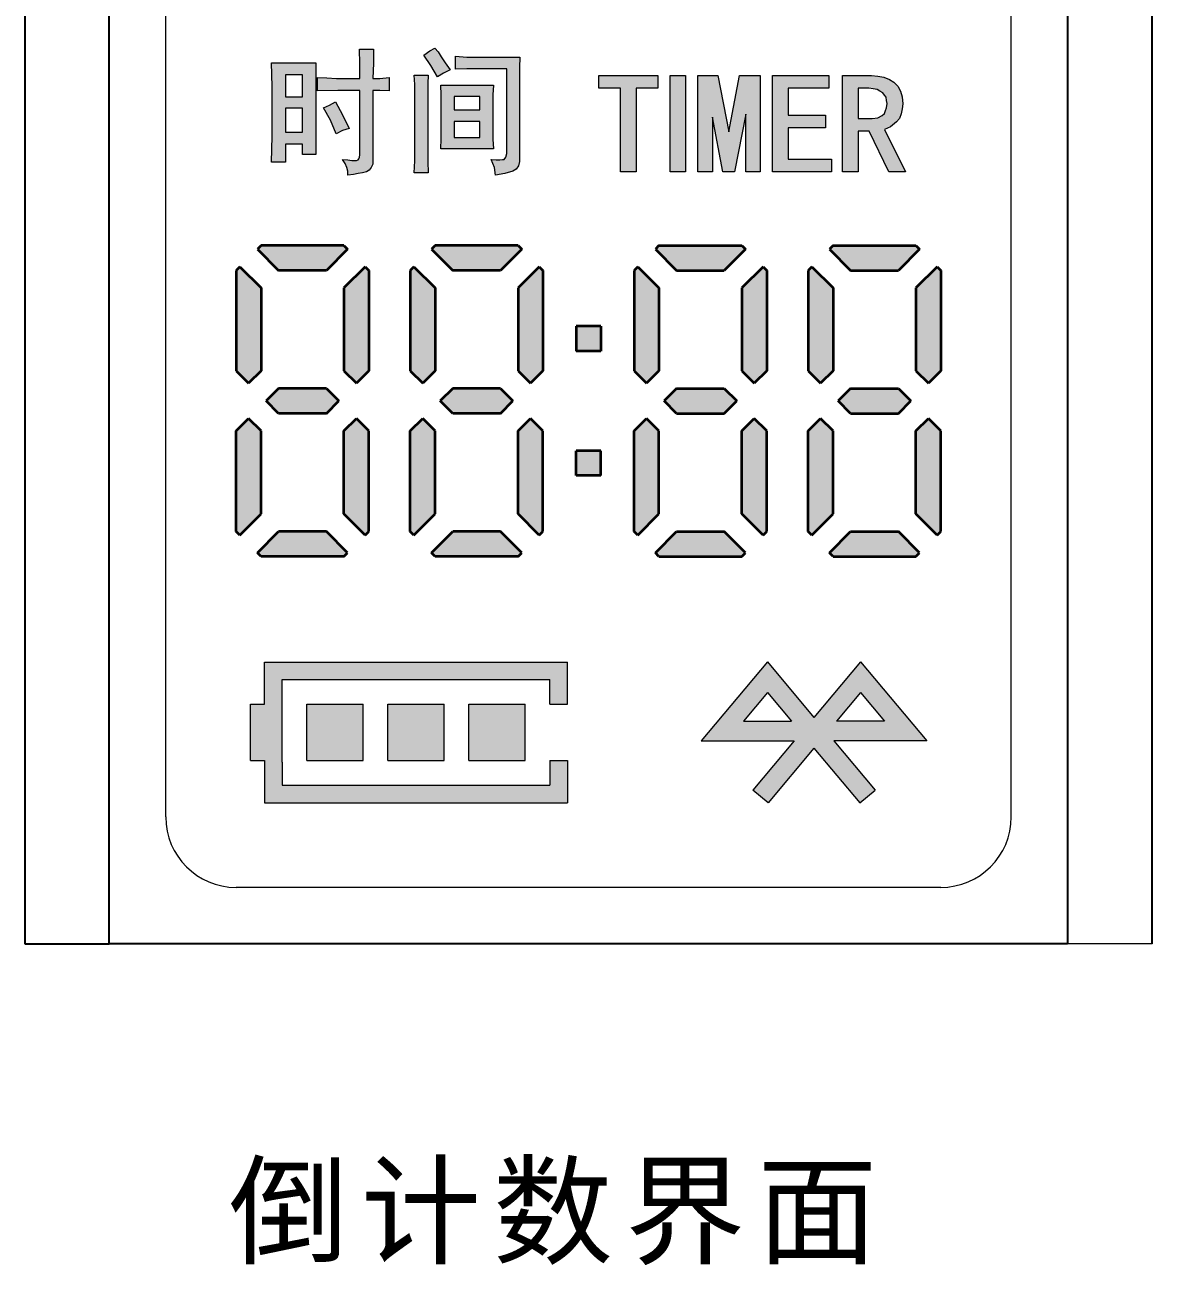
# Model space of a CAD drawing. Header units: millimetres. Extents: x -13 to 383, y -156 to 81.
# Drawn here: x 342.15 to 358.15, y 16.09 to 33.69 of the extents above; entities that cross this region are included whole.
import ezdxf

# ---------------------------------------------------------------- set-up
doc = ezdxf.new("R2010")
doc.units = ezdxf.units.MM
doc.header["$LTSCALE"] = 0.5
doc.linetypes.add('虚线', pattern=[2, 1, -1])
doc.layers.get('0').update_dxf_attribs({"lineweight": 18})
doc.layers.add('尺寸线层', color=3, linetype='Continuous', lineweight=18)
doc.layers.add('粗实线层', color=7, linetype='Continuous', lineweight=35)
doc.styles.add('标准', font='', dxfattribs={"width": 0.667})
doc.styles.get('标准').set_extended_font_data('宋体')

msp = doc.modelspace()

# ---------------------------------------------------------------- hatches: boundary and pattern name
at = {"linetype": 'Continuous', "ltscale": 0.5}
msp.add_hatch(color=8, dxfattribs=at).paths.add_polyline_path([(345.555, 24.049), (345.555, 24.507), (345.555, 24.648), (349.855, 24.648), (349.855, 24.049), (349.605, 24.049), (349.605, 24.398), (345.805, 24.398), (345.805, 23.225), (345.805, 22.9), (349.605, 22.9), (349.605, 23.249), (349.855, 23.249), (349.855, 22.65), (345.555, 22.65), (345.555, 23.249), (345.355, 23.249), (345.355, 24.049)], flags=0)
h = msp.add_hatch(color=8, dxfattribs=at)
h.paths.add_polyline_path([(352.693, 24.214), (352.693, 24.275), (352.693, 24.649), (353.353, 23.862), (354.014, 24.649), (354.014, 24.214), (353.674, 23.809), (354.014, 23.809), (354.014, 23.529), (353.633, 23.529), (354.014, 23.075), (354.014, 22.656), (354.006, 22.649), (353.353, 23.427), (352.701, 22.649), (352.693, 22.656), (352.693, 23.075), (353.074, 23.529), (352.693, 23.529), (352.693, 23.809), (353.033, 23.809)], flags=0)
h.paths.add_polyline_path([(354.353, 23.809), (354.335, 23.831), (354.014, 24.214), (354.014, 24.649), (354.953, 23.529), (354.014, 23.529), (354.014, 23.809)], flags=0)
h.paths.add_polyline_path([(351.753, 23.529), (351.898, 23.701), (352.693, 24.649), (352.693, 24.214), (352.354, 23.809), (352.693, 23.809), (352.693, 23.529)], flags=0)
h.paths.add_polyline_path([(352.486, 22.829), (352.498, 22.842), (352.693, 23.075), (352.693, 22.656)], flags=0)
h.paths.add_polyline_path([(354.014, 22.656), (354.014, 22.828), (354.014, 23.075), (354.22, 22.829)], flags=0)
h = msp.add_hatch(color=8, dxfattribs=at)
h.paths.add_polyline_path([(348.455, 23.249), (348.455, 23.758), (348.455, 24.049), (349.255, 24.049), (349.255, 23.249)], flags=0)
h.paths.add_polyline_path([(347.305, 23.249), (347.305, 23.606), (347.305, 24.049), (348.105, 24.049), (348.105, 23.249)], flags=0)
h.paths.add_polyline_path([(346.155, 23.249), (346.155, 23.584), (346.155, 24.049), (346.955, 24.049), (346.955, 23.249)], flags=0)
at = {"layer": '粗实线层', "linetype": 'Continuous'}
h = msp.add_hatch(color=8, dxfattribs=at)
h.paths.add_polyline_path([(346.909, 32.931), (346.909, 33.086), (346.909, 33.138), (346.902, 33.346), (347.102, 33.346), (347.102, 33.146), (347.094, 32.931), (347.194, 32.931), (347.325, 32.946), (347.325, 32.753), (347.194, 32.761), (347.094, 32.761), (347.094, 31.768), (347.094, 31.714), (347.071, 31.668), (347.04, 31.629), (347.002, 31.606), (346.948, 31.591), (346.886, 31.583), (346.817, 31.568), (346.74, 31.56), (346.74, 31.614), (346.725, 31.668), (346.701, 31.722), (346.663, 31.783), (346.74, 31.776), (346.794, 31.768), (346.84, 31.768), (346.863, 31.768), (346.886, 31.776), (346.894, 31.791), (346.902, 31.814), (346.909, 31.845), (346.909, 32.761), (346.594, 32.761), (346.309, 32.753), (346.309, 32.946), (346.44, 32.938), (346.578, 32.931), (346.74, 32.931)], flags=0)
h.paths.add_polyline_path([(346.494, 32.338), (346.469, 32.382), (346.393, 32.515), (346.478, 32.553), (346.563, 32.599), (346.663, 32.415), (346.755, 32.222), (346.663, 32.191), (346.571, 32.145)], flags=0)
h.paths.add_polyline_path([(346.093, 32.669), (346.093, 32.941), (346.093, 32.984), (345.958, 32.984), (345.958, 33.154), (346.286, 33.154), (346.286, 33.008), (346.286, 32.846), (346.286, 32.676), (346.286, 32.484), (346.286, 32.291), (346.286, 32.13), (346.286, 31.983), (346.286, 31.853), (346.093, 31.853), (346.093, 31.999), (345.958, 31.999), (345.958, 32.168), (346.093, 32.168), (346.093, 32.507), (345.958, 32.507), (345.958, 32.669)], flags=0)
h.paths.add_polyline_path([(345.662, 32.815), (345.658, 32.997), (345.654, 33.154), (345.958, 33.154), (345.958, 32.984), (345.854, 32.984), (345.854, 32.669), (345.958, 32.669), (345.958, 32.507), (345.854, 32.507), (345.854, 32.168), (345.958, 32.168), (345.958, 31.999), (345.854, 31.999), (345.854, 31.745), (345.654, 31.745), (345.662, 32.114), (345.662, 32.469)], flags=0)
h = msp.add_hatch(color=8, dxfattribs=at)
h.paths.add_polyline_path([(348.445, 32.676), (348.445, 32.706), (348.445, 32.838), (348.804, 32.838), (348.796, 32.7), (348.796, 32.576), (348.796, 32.184), (348.796, 32.068), (348.804, 31.93), (348.445, 31.93), (348.445, 32.091), (348.611, 32.091), (348.611, 32.322), (348.445, 32.322), (348.445, 32.484), (348.611, 32.484), (348.611, 32.676)], flags=0)
h.paths.add_polyline_path([(348.064, 32.576), (348.064, 32.7), (348.057, 32.838), (348.445, 32.838), (348.445, 32.676), (348.249, 32.676), (348.249, 32.484), (348.445, 32.484), (348.445, 32.322), (348.249, 32.322), (348.249, 32.091), (348.445, 32.091), (348.445, 31.93), (348.057, 31.93), (348.064, 32.076), (348.064, 32.191)], flags=0)
h.paths.add_polyline_path([(348.01, 32.954), (347.927, 33.1), (347.918, 33.115), (347.818, 33.262), (347.903, 33.323), (347.972, 33.362), (348.018, 33.308), (348.064, 33.239), (348.118, 33.154), (348.188, 33.054), (348.095, 33.008)], flags=0)
h.paths.add_polyline_path([(348.265, 33.061), (348.265, 33.142), (348.265, 33.246), (348.426, 33.231), (348.445, 33.231), (348.445, 33.069), (348.426, 33.069)], flags=0)
h.paths.add_polyline_path([(348.445, 33.069), (348.445, 33.135), (348.445, 33.231), (348.588, 33.231), (349.181, 33.231), (349.173, 33.085), (349.173, 32.931), (349.173, 31.829), (349.173, 31.752), (349.158, 31.691), (349.127, 31.645), (349.081, 31.614), (348.965, 31.583), (348.834, 31.56), (348.819, 31.668), (348.773, 31.783), (348.842, 31.776), (348.896, 31.776), (348.934, 31.783), (348.958, 31.783), (348.981, 31.814), (348.996, 31.868), (348.996, 33.069), (348.596, 33.069)], flags=0)
h.paths.add_polyline_path([(347.687, 31.922), (347.687, 32.686), (347.687, 32.7), (347.687, 32.846), (347.679, 32.977), (347.88, 32.977), (347.872, 32.861), (347.872, 32.746), (347.872, 31.914), (347.872, 31.752), (347.88, 31.591), (347.679, 31.591), (347.687, 31.76)], flags=0)
h = msp.add_hatch(color=8, dxfattribs=at)
h.paths.add_polyline_path([(354.384, 32.514), (354.391, 32.572), (354.392, 32.577), (354.384, 32.617), (354.376, 32.664), (354.352, 32.696), (354.329, 32.728), (354.289, 32.751), (354.25, 32.775), (354.194, 32.783), (354.171, 32.786), (354.171, 32.972), (354.258, 32.965), (354.344, 32.949), (354.423, 32.917), (354.487, 32.878), (354.542, 32.822), (354.582, 32.751), (354.605, 32.672), (354.613, 32.57), (354.605, 32.498), (354.589, 32.427), (354.566, 32.364), (354.526, 32.317), (354.439, 32.246), (354.352, 32.206), (354.653, 31.606), (354.416, 31.606), (354.171, 32.116), (354.171, 32.364), (354.179, 32.364), (354.258, 32.372), (354.321, 32.404), (354.352, 32.435), (354.368, 32.475)], flags=0)
h.paths.add_polyline_path([(353.76, 31.606), (353.76, 32.282), (353.76, 32.972), (354.171, 32.972), (354.171, 32.786), (354.131, 32.791), (353.981, 32.791), (353.981, 32.364), (354.171, 32.364), (354.171, 32.116), (354.139, 32.182), (353.981, 32.182), (353.981, 31.606)], flags=0)
h.paths.add_polyline_path([(352.764, 31.606), (352.764, 32.292), (352.764, 32.972), (353.562, 32.972), (353.562, 32.791), (352.985, 32.791), (352.985, 32.411), (353.515, 32.411), (353.515, 32.23), (352.985, 32.23), (352.985, 31.787), (353.602, 31.787), (353.602, 31.606)], flags=0)
h.paths.add_polyline_path([(352.385, 31.606), (352.385, 32.364), (352.385, 32.423), (352.374, 32.364), (352.227, 31.606), (352.061, 31.606), (351.914, 32.364), (351.911, 32.382), (351.914, 32.364), (351.911, 31.606), (351.706, 31.606), (351.706, 32.364), (351.706, 32.972), (351.99, 32.972), (352.107, 32.364), (352.144, 32.173), (352.181, 32.364), (352.298, 32.972), (352.59, 32.972), (352.59, 31.606)], flags=0)
h.paths.add_polyline_path([(351.311, 31.606), (351.311, 32.396), (351.311, 32.972), (351.532, 32.972), (351.532, 31.606)], flags=0)
h.paths.add_polyline_path([(350.608, 31.606), (350.608, 32.427), (350.608, 32.791), (350.3, 32.791), (350.3, 32.972), (351.137, 32.972), (351.137, 32.791), (350.829, 32.791), (350.829, 31.606)], flags=0)
h = msp.add_hatch(color=8, dxfattribs=at)
h.paths.add_polyline_path([(345.756, 30.207), (345.491, 30.472), (345.455, 30.508), (345.506, 30.56), (346.683, 30.56), (346.735, 30.508), (346.433, 30.207)], flags=0)
h.paths.add_polyline_path([(346.683, 28.78), (346.683, 29.749), (346.683, 29.957), (346.984, 30.259), (347.036, 30.207), (347.036, 28.78), (346.859, 28.604)], flags=0)
h.paths.add_polyline_path([(345.756, 28.178), (345.666, 28.267), (345.579, 28.354), (345.756, 28.531), (346.433, 28.531), (346.61, 28.354), (346.433, 28.178)], flags=0)
h.paths.add_polyline_path([(345.153, 28.78), (345.153, 29.352), (345.153, 30.207), (345.205, 30.259), (345.506, 29.957), (345.506, 28.78), (345.33, 28.604)], flags=0)
h.paths.add_polyline_path([(345.153, 26.501), (345.153, 27.516), (345.153, 27.928), (345.33, 28.105), (345.506, 27.928), (345.506, 26.751), (345.205, 26.449)], flags=0)
h.paths.add_polyline_path([(345.455, 26.2), (345.629, 26.374), (345.756, 26.501), (346.433, 26.501), (346.735, 26.2), (346.683, 26.148), (345.506, 26.148)], flags=0)
h.paths.add_polyline_path([(346.683, 26.751), (346.683, 27.012), (346.683, 27.928), (346.859, 28.105), (347.036, 27.928), (347.036, 26.501), (346.984, 26.449)], flags=0)
h = msp.add_hatch(color=8, dxfattribs=at)
h.paths.add_polyline_path([(348.227, 30.207), (347.961, 30.472), (347.925, 30.508), (347.977, 30.56), (349.153, 30.56), (349.205, 30.508), (348.904, 30.207)], flags=0)
h.paths.add_polyline_path([(349.153, 28.78), (349.153, 29.749), (349.153, 29.957), (349.455, 30.259), (349.506, 30.207), (349.506, 28.78), (349.33, 28.604)], flags=0)
h.paths.add_polyline_path([(348.227, 28.178), (348.137, 28.267), (348.05, 28.354), (348.227, 28.531), (348.904, 28.531), (349.08, 28.354), (348.904, 28.178)], flags=0)
h.paths.add_polyline_path([(347.624, 28.78), (347.624, 29.352), (347.624, 30.207), (347.676, 30.259), (347.977, 29.957), (347.977, 28.78), (347.801, 28.604)], flags=0)
h.paths.add_polyline_path([(347.624, 26.501), (347.624, 27.516), (347.624, 27.928), (347.801, 28.105), (347.977, 27.928), (347.977, 26.751), (347.676, 26.449)], flags=0)
h.paths.add_polyline_path([(347.925, 26.2), (348.099, 26.374), (348.227, 26.501), (348.904, 26.501), (349.205, 26.2), (349.153, 26.148), (347.977, 26.148)], flags=0)
h.paths.add_polyline_path([(349.153, 26.751), (349.153, 27.012), (349.153, 27.928), (349.33, 28.105), (349.506, 27.928), (349.506, 26.501), (349.455, 26.449)], flags=0)
h = msp.add_hatch(color=8, dxfattribs=at)
h.paths.add_polyline_path([(352.08, 30.207), (352.346, 30.472), (352.382, 30.508), (352.33, 30.56), (351.153, 30.56), (351.102, 30.508), (351.403, 30.207)], flags=0)
h.paths.add_polyline_path([(351.153, 28.78), (351.153, 29.749), (351.153, 29.957), (350.852, 30.259), (350.801, 30.207), (350.801, 28.78), (350.977, 28.604)], flags=0)
h.paths.add_polyline_path([(352.08, 28.178), (352.17, 28.267), (352.257, 28.354), (352.08, 28.531), (351.403, 28.531), (351.227, 28.354), (351.403, 28.178)], flags=0)
h.paths.add_polyline_path([(352.683, 28.78), (352.683, 29.352), (352.683, 30.207), (352.631, 30.259), (352.33, 29.957), (352.33, 28.78), (352.506, 28.604)], flags=0)
h.paths.add_polyline_path([(352.683, 26.501), (352.683, 27.516), (352.683, 27.928), (352.506, 28.105), (352.33, 27.928), (352.33, 26.751), (352.631, 26.449)], flags=0)
h.paths.add_polyline_path([(352.382, 26.2), (352.208, 26.374), (352.08, 26.501), (351.403, 26.501), (351.102, 26.2), (351.153, 26.148), (352.33, 26.148)], flags=0)
h.paths.add_polyline_path([(351.153, 26.751), (351.153, 27.012), (351.153, 27.928), (350.977, 28.105), (350.801, 27.928), (350.801, 26.501), (350.852, 26.449)], flags=0)
h = msp.add_hatch(color=8, dxfattribs=at)
h.paths.add_polyline_path([(354.551, 30.207), (354.816, 30.472), (354.852, 30.508), (354.801, 30.56), (353.624, 30.56), (353.572, 30.508), (353.874, 30.207)], flags=0)
h.paths.add_polyline_path([(353.624, 28.78), (353.624, 29.749), (353.624, 29.957), (353.323, 30.259), (353.271, 30.207), (353.271, 28.78), (353.448, 28.604)], flags=0)
h.paths.add_polyline_path([(354.551, 28.178), (354.64, 28.267), (354.727, 28.354), (354.551, 28.531), (353.874, 28.531), (353.697, 28.354), (353.874, 28.178)], flags=0)
h.paths.add_polyline_path([(355.153, 28.78), (355.153, 29.352), (355.153, 30.207), (355.102, 30.259), (354.801, 29.957), (354.801, 28.78), (354.977, 28.604)], flags=0)
h.paths.add_polyline_path([(355.153, 26.501), (355.153, 27.516), (355.153, 27.928), (354.977, 28.105), (354.801, 27.928), (354.801, 26.751), (355.102, 26.449)], flags=0)
h.paths.add_polyline_path([(354.852, 26.2), (354.678, 26.374), (354.551, 26.501), (353.874, 26.501), (353.572, 26.2), (353.624, 26.148), (354.801, 26.148)], flags=0)
h.paths.add_polyline_path([(353.624, 26.751), (353.624, 27.012), (353.624, 27.928), (353.448, 28.105), (353.271, 27.928), (353.271, 26.501), (353.323, 26.449)], flags=0)
for points in [[(349.977, 29.06), (349.977, 29.323), (349.977, 29.413), (350.33, 29.413), (350.33, 29.06)], [(349.977, 27.295), (349.977, 27.573), (349.977, 27.648), (350.33, 27.648), (350.33, 27.295)]]:
    msp.add_hatch(color=8, dxfattribs=at).paths.add_polyline_path(points, flags=0)

# ---------------------------------------------------------------- linework, layer by layer
at = {"color": 4, "linetype": 'Continuous', "lineweight": 25}
for p, q in [((342.153, 48.65), (342.153, 20.65)), ((343.353, 20.65), (343.353, 48.65)), ((356.953, 48.65), (356.953, 20.65)), ((358.153, 20.65), (358.153, 48.65)), ((342.153, 20.65), (343.353, 20.65)), ((356.953, 20.65), (343.353, 20.65))]:
    msp.add_line(p, q, dxfattribs=at)
at = {"ltscale": 0.5}
for p, q in [((342.153, 20.65), (342.153, 48.65)), ((343.353, 20.65), (343.353, 48.65)), ((356.953, 20.65), (356.953, 48.65)), ((358.153, 48.65), (358.153, 20.65)), ((358.153, 20.65), (342.153, 20.65))]:
    msp.add_line(p, q, dxfattribs=at)
at = {"color": 8, "ltscale": 0.5}
for p, q in [((344.153, 22.45), (344.153, 46.85)), ((356.153, 22.45), (356.153, 46.85)), ((355.153, 21.45), (345.153, 21.45))]:
    msp.add_line(p, q, dxfattribs=at)
at = {"color": 8, "linetype": 'Continuous', "ltscale": 0.5}
for p, q in [((345.555, 24.049), (345.555, 24.648)), ((349.855, 24.049), (349.855, 24.648)), ((352.693, 24.649), (351.753, 23.529)), ((352.693, 24.649), (353.353, 23.862)), ((354.014, 24.649), (353.353, 23.862)), ((354.014, 24.649), (354.953, 23.529)), ((345.805, 23.225), (345.805, 24.398)), ((345.805, 24.398), (349.605, 24.398)), ((349.605, 24.049), (349.605, 24.398)), ((352.693, 24.214), (352.354, 23.809)), ((352.693, 24.214), (353.033, 23.809)), ((354.014, 24.214), (353.674, 23.809)), ((354.014, 24.214), (354.353, 23.809)), ((345.355, 24.049), (345.555, 24.049)), ((346.155, 23.249), (346.155, 24.049)), ((346.155, 24.049), (346.955, 24.049)), ((346.955, 23.249), (346.955, 24.049)), ((347.305, 23.249), (347.305, 24.049)), ((347.305, 24.049), (348.105, 24.049)), ((348.105, 23.249), (348.105, 24.049)), ((348.455, 23.249), (348.455, 24.049)), ((348.455, 24.049), (349.255, 24.049)), ((349.255, 23.249), (349.255, 24.049)), ((349.605, 24.049), (349.855, 24.049)), ((352.354, 23.809), (353.033, 23.809)), ((354.353, 23.809), (353.674, 23.809)), ((351.753, 23.529), (353.074, 23.529)), ((353.074, 23.529), (352.486, 22.829)), ((353.353, 23.427), (352.701, 22.649)), ((353.353, 23.427), (354.006, 22.649)), ((353.633, 23.529), (354.22, 22.829)), ((354.953, 23.529), (353.633, 23.529)), ((345.355, 23.249), (345.555, 23.249)), ((345.555, 23.249), (345.555, 22.65)), ((346.155, 23.249), (346.955, 23.249)), ((347.305, 23.249), (348.105, 23.249)), ((348.455, 23.249), (349.255, 23.249)), ((349.605, 23.249), (349.855, 23.249)), ((349.605, 23.249), (349.605, 22.9)), ((349.855, 23.249), (349.855, 22.65)), ((345.805, 23.225), (345.805, 22.9)), ((345.805, 22.9), (349.605, 22.9)), ((352.701, 22.649), (352.486, 22.829)), ((354.006, 22.649), (354.22, 22.829))]:
    msp.add_line(p, q, dxfattribs=at)
at = {"color": 8}
for p, q in [((345.555, 24.648), (349.855, 24.648)), ((345.355, 23.249), (345.355, 24.049)), ((345.555, 22.65), (349.855, 22.65))]:
    msp.add_line(p, q, dxfattribs=at)
at = {"color": 8, "lineweight": 0}
for points in [[(346.309, 32.946), (346.44, 32.938), (346.578, 32.931), (346.74, 32.931), (346.909, 32.931), (346.909, 33.138), (346.902, 33.346), (347.102, 33.346), (347.102, 33.146), (347.094, 32.931), (347.194, 32.931), (347.325, 32.946), (347.325, 32.753), (347.194, 32.761), (347.094, 32.761), (347.094, 31.768), (347.094, 31.714), (347.071, 31.668), (347.04, 31.629), (347.002, 31.606), (346.948, 31.591), (346.886, 31.583), (346.817, 31.568), (346.74, 31.56), (346.74, 31.614), (346.725, 31.668), (346.701, 31.722), (346.663, 31.783), (346.74, 31.776), (346.794, 31.768), (346.84, 31.768), (346.863, 31.768), (346.886, 31.776), (346.894, 31.791), (346.902, 31.814), (346.909, 31.845), (346.909, 32.761), (346.594, 32.761), (346.309, 32.753), (346.309, 32.946)], [(347.818, 33.262), (347.903, 33.323), (347.972, 33.362), (348.018, 33.308), (348.064, 33.239), (348.118, 33.154), (348.188, 33.054), (348.095, 33.008), (348.01, 32.954), (347.918, 33.115), (347.818, 33.262)], [(345.654, 33.154), (346.286, 33.154), (346.286, 33.008), (346.286, 32.846), (346.286, 32.676), (346.286, 32.484), (346.286, 32.291), (346.286, 32.13), (346.286, 31.983), (346.286, 31.853), (346.093, 31.853), (346.093, 31.999), (345.854, 31.999), (345.854, 31.745), (345.654, 31.745), (345.662, 32.114), (345.662, 32.469), (345.662, 32.815), (345.654, 33.154)], [(348.265, 33.246), (348.426, 33.231), (348.588, 33.231), (349.181, 33.231), (349.173, 33.085), (349.173, 32.931), (349.173, 31.829), (349.173, 31.752), (349.158, 31.691), (349.127, 31.645), (349.081, 31.614), (348.965, 31.583), (348.834, 31.56), (348.819, 31.668), (348.773, 31.783), (348.842, 31.776), (348.896, 31.776), (348.934, 31.783), (348.958, 31.783), (348.981, 31.814), (348.996, 31.868), (348.996, 33.069), (348.596, 33.069), (348.426, 33.069), (348.265, 33.061), (348.265, 33.246)], [(345.854, 32.984), (345.854, 32.669), (346.093, 32.669), (346.093, 32.984), (345.854, 32.984)], [(347.872, 31.914), (347.872, 31.752), (347.88, 31.591), (347.679, 31.591), (347.687, 31.76), (347.687, 31.922), (347.687, 32.7), (347.687, 32.846), (347.679, 32.977), (347.88, 32.977), (347.872, 32.861), (347.872, 32.746), (347.872, 31.914)], [(351.137, 32.791), (350.829, 32.791), (350.829, 31.606), (350.608, 31.606), (350.608, 32.791), (350.3, 32.791), (350.3, 32.972), (351.137, 32.972), (351.137, 32.791)], [(354.653, 31.606), (354.416, 31.606), (354.139, 32.182), (353.981, 32.182), (353.981, 31.606), (353.76, 31.606), (353.76, 32.972), (354.171, 32.972), (354.258, 32.965), (354.344, 32.949), (354.423, 32.917), (354.487, 32.878), (354.542, 32.822), (354.582, 32.751), (354.605, 32.672), (354.613, 32.57), (354.605, 32.498), (354.589, 32.427), (354.566, 32.364), (354.526, 32.317), (354.439, 32.246), (354.352, 32.206), (354.653, 31.606)], [(348.057, 32.838), (348.804, 32.838), (348.796, 32.7), (348.796, 32.576), (348.796, 32.184), (348.796, 32.068), (348.804, 31.93), (348.057, 31.93), (348.064, 32.076), (348.064, 32.191), (348.064, 32.576), (348.064, 32.7), (348.057, 32.838)], [(354.392, 32.577), (354.384, 32.617), (354.376, 32.664), (354.352, 32.696), (354.329, 32.728), (354.289, 32.751), (354.25, 32.775), (354.194, 32.783), (354.131, 32.791), (353.981, 32.791), (353.981, 32.364), (354.179, 32.364), (354.258, 32.372), (354.321, 32.404), (354.352, 32.435), (354.368, 32.475), (354.384, 32.514), (354.392, 32.577)], [(346.393, 32.515), (346.478, 32.553), (346.563, 32.599), (346.663, 32.415), (346.755, 32.222), (346.663, 32.191), (346.571, 32.145), (346.494, 32.338), (346.393, 32.515)], [(348.249, 32.676), (348.249, 32.484), (348.611, 32.484), (348.611, 32.676), (348.249, 32.676)], [(345.854, 32.507), (345.854, 32.168), (346.093, 32.168), (346.093, 32.507), (345.854, 32.507)], [(348.249, 32.322), (348.249, 32.091), (348.611, 32.091), (348.611, 32.322), (348.249, 32.322)]]:
    msp.add_lwpolyline(points, dxfattribs=at)
for points in [[(351.311, 32.972), (351.532, 32.972), (351.532, 31.606), (351.311, 31.606)], [(352.385, 32.423), (352.227, 31.606), (352.061, 31.606), (351.911, 32.382), (351.911, 31.606), (351.706, 31.606), (351.706, 32.972), (351.99, 32.972), (352.144, 32.173), (352.298, 32.972), (352.59, 32.972), (352.59, 31.606), (352.385, 31.606)], [(352.764, 32.972), (353.562, 32.972), (353.562, 32.791), (352.985, 32.791), (352.985, 32.411), (353.515, 32.411), (353.515, 32.23), (352.985, 32.23), (352.985, 31.787), (353.602, 31.787), (353.602, 31.606), (352.764, 31.606)]]:
    msp.add_lwpolyline(points, close=True, dxfattribs=at)
at = {"color": 8, "linetype": 'Continuous', "ltscale": 0.5}
for centre, start, end in [((345.153, 22.45), 180, 270), ((355.153, 22.45), 270, 0)]:
    msp.add_arc(centre, 1, start, end, dxfattribs=at)
at = {"layer": '粗实线层', "color": 8, "linetype": 'Continuous'}
for p, q in [((345.506, 30.56), (345.455, 30.508)), ((345.455, 30.508), (345.756, 30.207)), ((346.683, 30.56), (345.506, 30.56)), ((346.735, 30.508), (346.433, 30.207)), ((346.683, 30.56), (346.735, 30.508)), ((347.977, 30.56), (347.925, 30.508)), ((347.925, 30.508), (348.227, 30.207)), ((349.153, 30.56), (347.977, 30.56)), ((349.205, 30.508), (348.904, 30.207)), ((349.153, 30.56), (349.205, 30.508)), ((351.153, 30.56), (351.102, 30.508)), ((351.102, 30.508), (351.403, 30.207)), ((351.153, 30.56), (352.33, 30.56)), ((352.382, 30.508), (352.08, 30.207)), ((352.33, 30.56), (352.382, 30.508)), ((353.624, 30.56), (353.572, 30.508)), ((353.572, 30.508), (353.874, 30.207)), ((353.624, 30.56), (354.801, 30.56)), ((354.852, 30.508), (354.551, 30.207)), ((354.801, 30.56), (354.852, 30.508)), ((345.205, 30.259), (345.153, 30.207)), ((345.153, 30.207), (345.153, 28.78)), ((345.205, 30.259), (345.506, 29.957)), ((346.433, 30.207), (345.756, 30.207)), ((346.984, 30.259), (346.683, 29.957)), ((346.984, 30.259), (347.036, 30.207)), ((347.036, 30.207), (347.036, 28.78)), ((347.676, 30.259), (347.624, 30.207)), ((347.624, 30.207), (347.624, 28.78)), ((347.676, 30.259), (347.977, 29.957)), ((348.904, 30.207), (348.227, 30.207)), ((349.455, 30.259), (349.153, 29.957)), ((349.455, 30.259), (349.506, 30.207)), ((349.506, 30.207), (349.506, 28.78)), ((350.852, 30.259), (350.801, 30.207)), ((350.801, 30.207), (350.801, 28.78)), ((350.852, 30.259), (351.153, 29.957)), ((351.403, 30.207), (352.08, 30.207)), ((352.631, 30.259), (352.33, 29.957)), ((352.631, 30.259), (352.683, 30.207)), ((352.683, 30.207), (352.683, 28.78)), ((353.323, 30.259), (353.271, 30.207)), ((353.271, 30.207), (353.271, 28.78)), ((353.323, 30.259), (353.624, 29.957)), ((353.874, 30.207), (354.551, 30.207)), ((355.102, 30.259), (354.801, 29.957)), ((355.102, 30.259), (355.153, 30.207)), ((355.153, 30.207), (355.153, 28.78)), ((345.506, 29.957), (345.506, 28.78)), ((346.683, 29.957), (346.683, 28.78)), ((347.977, 29.957), (347.977, 28.78)), ((349.153, 29.957), (349.153, 28.78)), ((351.153, 29.957), (351.153, 28.78)), ((352.33, 29.957), (352.33, 28.78)), ((353.624, 29.957), (353.624, 28.78)), ((354.801, 29.957), (354.801, 28.78)), ((349.977, 29.413), (349.977, 29.06)), ((350.33, 29.413), (349.977, 29.413)), ((350.33, 29.413), (350.33, 29.06)), ((350.33, 29.06), (349.977, 29.06)), ((345.153, 28.78), (345.33, 28.604)), ((345.506, 28.78), (345.33, 28.604)), ((346.683, 28.78), (346.859, 28.604)), ((347.036, 28.78), (346.859, 28.604)), ((347.624, 28.78), (347.801, 28.604)), ((347.977, 28.78), (347.801, 28.604)), ((349.153, 28.78), (349.33, 28.604)), ((349.506, 28.78), (349.33, 28.604)), ((350.801, 28.78), (350.977, 28.604)), ((351.153, 28.78), (350.977, 28.604)), ((352.33, 28.78), (352.506, 28.604)), ((352.683, 28.78), (352.506, 28.604)), ((353.271, 28.78), (353.448, 28.604)), ((353.624, 28.78), (353.448, 28.604)), ((354.801, 28.78), (354.977, 28.604)), ((355.153, 28.78), (354.977, 28.604)), ((345.756, 28.531), (345.579, 28.354)), ((346.433, 28.531), (345.756, 28.531)), ((346.433, 28.531), (346.61, 28.354)), ((348.227, 28.531), (348.05, 28.354)), ((348.904, 28.531), (348.227, 28.531)), ((348.904, 28.531), (349.08, 28.354)), ((351.403, 28.531), (351.227, 28.354)), ((351.403, 28.531), (352.08, 28.531)), ((352.08, 28.531), (352.257, 28.354)), ((353.874, 28.531), (353.697, 28.354)), ((353.874, 28.531), (354.551, 28.531)), ((354.551, 28.531), (354.727, 28.354)), ((345.756, 28.178), (345.579, 28.354)), ((346.433, 28.178), (346.61, 28.354)), ((348.227, 28.178), (348.05, 28.354)), ((348.904, 28.178), (349.08, 28.354)), ((351.403, 28.178), (351.227, 28.354)), ((352.08, 28.178), (352.257, 28.354)), ((353.874, 28.178), (353.697, 28.354)), ((354.551, 28.178), (354.727, 28.354)), ((346.433, 28.178), (345.756, 28.178)), ((348.904, 28.178), (348.227, 28.178)), ((351.403, 28.178), (352.08, 28.178)), ((353.874, 28.178), (354.551, 28.178)), ((345.153, 27.928), (345.33, 28.105)), ((345.506, 27.928), (345.33, 28.105)), ((346.683, 27.928), (346.859, 28.105)), ((347.036, 27.928), (346.859, 28.105)), ((347.624, 27.928), (347.801, 28.105)), ((347.977, 27.928), (347.801, 28.105)), ((349.153, 27.928), (349.33, 28.105)), ((349.506, 27.928), (349.33, 28.105)), ((350.801, 27.928), (350.977, 28.105)), ((351.153, 27.928), (350.977, 28.105)), ((352.33, 27.928), (352.506, 28.105)), ((352.683, 27.928), (352.506, 28.105)), ((353.271, 27.928), (353.448, 28.105)), ((353.624, 27.928), (353.448, 28.105)), ((354.801, 27.928), (354.977, 28.105)), ((355.153, 27.928), (354.977, 28.105)), ((345.153, 26.501), (345.153, 27.928)), ((345.506, 26.751), (345.506, 27.928)), ((346.683, 26.751), (346.683, 27.928)), ((347.036, 26.501), (347.036, 27.928)), ((347.624, 26.501), (347.624, 27.928)), ((347.977, 26.751), (347.977, 27.928)), ((349.153, 26.751), (349.153, 27.928)), ((349.506, 26.501), (349.506, 27.928)), ((350.801, 26.501), (350.801, 27.928)), ((351.153, 26.751), (351.153, 27.928)), ((352.33, 26.751), (352.33, 27.928)), ((352.683, 26.501), (352.683, 27.928)), ((353.271, 26.501), (353.271, 27.928)), ((353.624, 26.751), (353.624, 27.928)), ((354.801, 26.751), (354.801, 27.928)), ((355.153, 26.501), (355.153, 27.928)), ((350.33, 27.648), (349.977, 27.648)), ((349.977, 27.295), (349.977, 27.648)), ((350.33, 27.295), (350.33, 27.648)), ((350.33, 27.295), (349.977, 27.295)), ((345.205, 26.449), (345.506, 26.751)), ((346.984, 26.449), (346.683, 26.751)), ((347.676, 26.449), (347.977, 26.751)), ((349.455, 26.449), (349.153, 26.751)), ((350.852, 26.449), (351.153, 26.751)), ((352.631, 26.449), (352.33, 26.751)), ((353.323, 26.449), (353.624, 26.751)), ((355.102, 26.449), (354.801, 26.751)), ((345.205, 26.449), (345.153, 26.501)), ((345.455, 26.2), (345.756, 26.501)), ((346.433, 26.501), (345.756, 26.501)), ((346.735, 26.2), (346.433, 26.501)), ((346.984, 26.449), (347.036, 26.501)), ((347.676, 26.449), (347.624, 26.501)), ((347.925, 26.2), (348.227, 26.501)), ((348.904, 26.501), (348.227, 26.501)), ((349.205, 26.2), (348.904, 26.501)), ((349.455, 26.449), (349.506, 26.501)), ((350.852, 26.449), (350.801, 26.501)), ((351.102, 26.2), (351.403, 26.501)), ((351.403, 26.501), (352.08, 26.501)), ((352.382, 26.2), (352.08, 26.501)), ((352.631, 26.449), (352.683, 26.501)), ((353.323, 26.449), (353.271, 26.501)), ((353.572, 26.2), (353.874, 26.501)), ((353.874, 26.501), (354.551, 26.501)), ((354.852, 26.2), (354.551, 26.501)), ((355.102, 26.449), (355.153, 26.501)), ((345.506, 26.148), (345.455, 26.2)), ((346.683, 26.148), (345.506, 26.148)), ((346.683, 26.148), (346.735, 26.2)), ((347.977, 26.148), (347.925, 26.2)), ((349.153, 26.148), (347.977, 26.148)), ((349.153, 26.148), (349.205, 26.2)), ((351.153, 26.148), (351.102, 26.2)), ((351.153, 26.148), (352.33, 26.148)), ((352.33, 26.148), (352.382, 26.2)), ((353.624, 26.148), (353.572, 26.2)), ((353.624, 26.148), (354.801, 26.148)), ((354.801, 26.148), (354.852, 26.2))]:
    msp.add_line(p, q, dxfattribs=at)

# ---------------------------------------------------------------- texts
at = {"layer": '尺寸线层', "color": 0, "linetype": '虚线', "ltscale": 0.5, "insert": (345.046, 17.484), "char_height": 1.25, "width": 68.50633, "attachment_point": 1, "line_spacing_factor": 1.15057, "style": '标准'}
msp.add_mtext('\\T1.1;{\\fdengxian|b0|i0|c134|p2;\\W1;倒计数界面}', dxfattribs=at)

doc.saveas('drawing.dxf')
